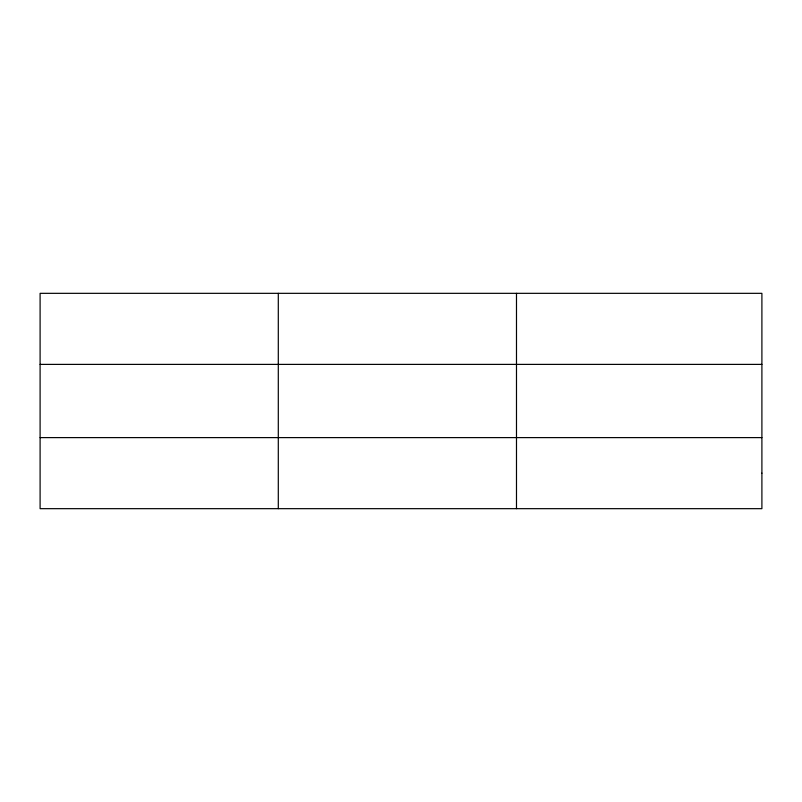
<?xml version="1.0" encoding="UTF-8"?>
<svg xmlns="http://www.w3.org/2000/svg" width="802" height="802" viewBox="0 0 802 802"><rect width="100%" height="100%" fill="white"/><g stroke="black" fill="none" stroke-linecap="round" stroke-linejoin="round"><path stroke-width="1.2" d="M278.294 508.668L278.294 293.332M516.488 508.668L516.488 293.332M40.1 364.389L761.9 364.389M40.1 437.611L761.9 437.611M761.9 473.14L761.9 508.668L40.1 508.668L40.1 293.332L761.9 293.332L761.9 473.14"/></g></svg>
